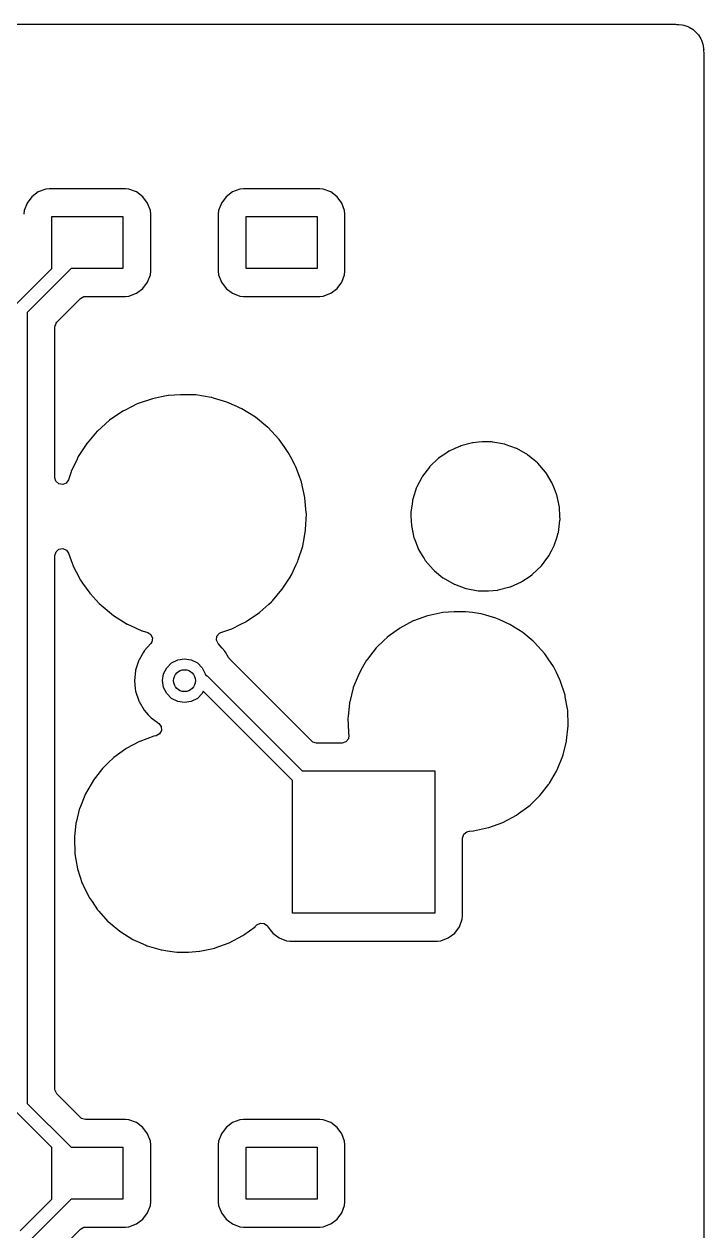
# Model space of a CAD drawing. Extents: x 3.26 to 8.16, y -5.38 to -2.28.
# Drawn here: x 7.185 to 7.674, y -3.388 to -2.521 of the extents above; entities that cross this region are included whole.
import ezdxf

# ---------------------------------------------------------------- set-up
doc = ezdxf.new("R2010")
doc.units = 0
doc.header["$MEASUREMENT"] = 0
doc.layers.add('BLACK', color=7, linetype='CONTINUOUS')

msp = doc.modelspace()

# ---------------------------------------------------------------- linework, layer by layer
at = {"layer": 'BLACK', "linetype": 'CONTINUOUS'}
for p, q in [((7.02615, -2.52059), (7.32628, -2.52059)), ((7.32628, -2.52059), (7.65234, -2.52059)), ((7.65234, -2.52059), (7.6531, -2.52065)), ((7.6531, -2.52065), (7.65404, -2.5208)), ((7.65404, -2.5208), (7.65439, -2.52075)), ((7.65439, -2.52075), (7.65559, -2.52074)), ((7.65439, -2.52075), (7.65439, -2.52075)), ((7.65559, -2.52074), (7.65803, -2.52101)), ((7.65803, -2.52101), (7.65912, -2.52126)), ((7.65912, -2.52126), (7.66215, -2.52232)), ((7.66215, -2.52232), (7.66315, -2.52281)), ((7.66315, -2.52281), (7.66587, -2.52452)), ((7.66587, -2.52452), (7.66674, -2.52521)), ((7.66674, -2.52521), (7.66902, -2.52748)), ((7.66902, -2.52748), (7.66971, -2.52835)), ((7.66971, -2.52835), (7.67142, -2.53107)), ((7.67142, -2.53107), (7.6719, -2.53207)), ((7.6719, -2.53207), (7.67296, -2.53511)), ((7.67296, -2.53511), (7.67321, -2.53619)), ((7.67321, -2.53619), (7.67346, -2.53838)), ((7.67348, -2.53935), (7.67343, -2.53969)), ((7.67343, -2.53969), (7.67347, -2.54005)), ((7.67346, -2.53838), (7.67349, -2.53899)), ((7.67347, -2.54005), (7.67359, -2.54094)), ((7.67349, -2.53899), (7.67348, -2.53935)), ((7.67359, -2.54094), (7.67363, -2.54158)), ((7.67363, -2.54158), (7.67363, -4.17224)), ((7.19018, -2.64474), (7.18674, -2.64932)), ((7.19477, -2.6413), (7.19018, -2.64474)), ((7.20014, -2.63928), (7.19477, -2.6413)), ((7.20258, -2.63902), (7.20014, -2.63928)), ((7.25756, -2.63902), (7.20258, -2.63902)), ((7.26, -2.63928), (7.25756, -2.63902)), ((7.26537, -2.6413), (7.26, -2.63928)), ((7.26996, -2.64474), (7.26537, -2.6413)), ((7.2734, -2.64932), (7.26996, -2.64474)), ((7.32994, -2.64474), (7.3265, -2.64932)), ((7.33453, -2.6413), (7.32994, -2.64474)), ((7.3399, -2.63928), (7.33453, -2.6413)), ((7.34235, -2.63902), (7.3399, -2.63928)), ((7.39732, -2.63902), (7.34235, -2.63902)), ((7.39977, -2.63928), (7.39732, -2.63902)), ((7.40514, -2.6413), (7.39977, -2.63928)), ((7.40973, -2.64474), (7.40514, -2.6413)), ((7.41316, -2.64932), (7.40973, -2.64474)), ((7.18473, -2.65469), (7.18446, -2.65714)), ((7.18674, -2.64932), (7.18473, -2.65469)), ((7.27541, -2.65469), (7.2734, -2.64932)), ((7.27568, -2.65714), (7.27541, -2.65469)), ((7.32449, -2.65469), (7.32422, -2.65714)), ((7.3265, -2.64932), (7.32449, -2.65469)), ((7.41518, -2.65469), (7.41316, -2.64932)), ((7.41544, -2.65714), (7.41518, -2.65469)), ((7.20448, -2.69637), (7.20448, -2.65904)), ((7.20448, -2.65904), (7.25566, -2.65904)), ((7.25566, -2.65904), (7.25566, -2.69644)), ((7.27568, -2.69833), (7.27568, -2.65714)), ((7.32422, -2.65714), (7.32422, -2.69833)), ((7.34424, -2.69644), (7.34424, -2.65904)), ((7.34424, -2.65904), (7.39542, -2.65904)), ((7.39542, -2.65904), (7.39542, -2.69644)), ((7.41544, -2.69833), (7.41544, -2.65714)), ((7.17836, -2.72249), (7.20448, -2.69637)), ((7.21833, -2.69644), (7.18676, -2.728)), ((7.25566, -2.69644), (7.21833, -2.69644)), ((7.27541, -2.70078), (7.27568, -2.69833)), ((7.32422, -2.69833), (7.32449, -2.70078)), ((7.39542, -2.69644), (7.34424, -2.69644)), ((7.41518, -2.70078), (7.41544, -2.69833)), ((7.26996, -2.71074), (7.2734, -2.70615)), ((7.2734, -2.70615), (7.27541, -2.70078)), ((7.32449, -2.70078), (7.3265, -2.70615)), ((7.3265, -2.70615), (7.32994, -2.71074)), ((7.40973, -2.71074), (7.41316, -2.70615)), ((7.41316, -2.70615), (7.41518, -2.70078)), ((7.25756, -2.71646), (7.26, -2.71619)), ((7.26, -2.71619), (7.26537, -2.71418)), ((7.26537, -2.71418), (7.26996, -2.71074)), ((7.32994, -2.71074), (7.33453, -2.71418)), ((7.33453, -2.71418), (7.3399, -2.71619)), ((7.3399, -2.71619), (7.34235, -2.71646)), ((7.39732, -2.71646), (7.39977, -2.71619)), ((7.39977, -2.71619), (7.40514, -2.71418)), ((7.40514, -2.71418), (7.40973, -2.71074)), ((7.20824, -2.73484), (7.22517, -2.71791)), ((7.22517, -2.71791), (7.22762, -2.71657)), ((7.22762, -2.71657), (7.22868, -2.71646)), ((7.22868, -2.71646), (7.25756, -2.71646)), ((7.34235, -2.71646), (7.39732, -2.71646)), ((7.18676, -2.728), (7.18676, -3.29676)), ((7.20678, -2.73835), (7.20757, -2.73567)), ((7.20678, -2.84679), (7.20678, -2.73835)), ((7.20757, -2.73567), (7.20824, -2.73484)), ((7.26596, -2.79373), (7.26192, -2.79575)), ((7.27695, -2.78994), (7.26596, -2.79373)), ((7.28345, -2.78863), (7.27695, -2.78994)), ((7.28819, -2.78768), (7.28345, -2.78863)), ((7.28835, -2.78764), (7.28819, -2.78768)), ((7.28819, -2.78768), (7.28819, -2.78768)), ((7.297, -2.78707), (7.28835, -2.78764)), ((7.30426, -2.78707), (7.297, -2.78707)), ((7.30432, -2.78707), (7.30426, -2.78707)), ((7.30693, -2.78719), (7.30432, -2.78707)), ((7.30432, -2.78707), (7.30432, -2.78707)), ((7.3079, -2.78723), (7.30693, -2.78719)), ((7.30804, -2.78726), (7.3079, -2.78723)), ((7.31922, -2.78903), (7.30804, -2.78726)), ((7.30804, -2.78726), (7.30804, -2.78726)), ((7.31938, -2.78905), (7.31922, -2.78903)), ((7.31922, -2.78903), (7.31922, -2.78903)), ((7.31954, -2.7891), (7.31938, -2.78905)), ((7.32075, -2.78946), (7.31954, -2.7891)), ((7.31954, -2.7891), (7.31954, -2.7891)), ((7.33053, -2.79237), (7.32075, -2.78946)), ((7.3377, -2.7956), (7.33053, -2.79237)), ((7.25556, -2.79893), (7.24595, -2.80547)), ((7.25718, -2.79813), (7.25556, -2.79893)), ((7.26192, -2.79575), (7.25718, -2.79813)), ((7.33953, -2.79642), (7.3377, -2.7956)), ((7.34113, -2.79714), (7.33953, -2.79642)), ((7.35101, -2.80327), (7.34113, -2.79714)), ((7.24595, -2.80547), (7.23728, -2.81322)), ((7.36, -2.81065), (7.35101, -2.80327)), ((7.36011, -2.81077), (7.36, -2.81065)), ((7.36781, -2.81903), (7.36011, -2.81077)), ((7.23717, -2.81334), (7.22983, -2.82191)), ((7.23728, -2.81322), (7.23717, -2.81334)), ((7.23717, -2.81334), (7.23717, -2.81334)), ((7.36793, -2.81915), (7.36781, -2.81903)), ((7.36781, -2.81903), (7.36781, -2.81903)), ((7.36802, -2.81928), (7.36793, -2.81915)), ((7.3716, -2.82432), (7.36802, -2.81928)), ((7.36802, -2.81928), (7.36802, -2.81928)), ((7.22963, -2.82218), (7.22356, -2.83153)), ((7.22971, -2.82204), (7.22963, -2.82218)), ((7.22963, -2.82218), (7.22963, -2.82218)), ((7.22983, -2.82191), (7.22971, -2.82204)), ((7.37466, -2.82863), (7.3716, -2.82432)), ((7.37642, -2.83196), (7.37466, -2.82863)), ((7.48871, -2.82877), (7.48283, -2.83273)), ((7.49019, -2.82777), (7.48871, -2.82877)), ((7.49036, -2.82766), (7.49019, -2.82777)), ((7.49019, -2.82777), (7.49019, -2.82777)), ((7.49458, -2.82576), (7.49036, -2.82766)), ((7.49845, -2.82401), (7.49458, -2.82576)), ((7.49865, -2.82392), (7.49845, -2.82401)), ((7.49845, -2.82401), (7.49845, -2.82401)), ((7.49885, -2.82387), (7.49865, -2.82392)), ((7.50723, -2.8217), (7.49885, -2.82387)), ((7.49885, -2.82387), (7.49885, -2.82387)), ((7.50744, -2.82164), (7.50723, -2.8217)), ((7.50723, -2.8217), (7.50723, -2.8217)), ((7.50765, -2.82163), (7.50744, -2.82164)), ((7.51157, -2.82129), (7.50765, -2.82163)), ((7.50765, -2.82163), (7.50765, -2.82163)), ((7.51421, -2.82107), (7.51157, -2.82129)), ((7.52059, -2.82107), (7.51421, -2.82107)), ((7.52065, -2.82107), (7.52059, -2.82107)), ((7.52084, -2.82108), (7.52065, -2.82107)), ((7.52065, -2.82107), (7.52065, -2.82107)), ((7.52154, -2.82111), (7.52084, -2.82108)), ((7.5217, -2.82114), (7.52154, -2.82111)), ((7.53027, -2.82269), (7.5217, -2.82114)), ((7.5217, -2.82114), (7.5217, -2.82114)), ((7.53048, -2.82273), (7.53027, -2.82269)), ((7.53027, -2.82269), (7.53027, -2.82269)), ((7.53068, -2.8228), (7.53048, -2.82273)), ((7.53882, -2.82576), (7.53068, -2.8228)), ((7.53068, -2.8228), (7.53068, -2.8228)), ((7.53902, -2.82583), (7.53882, -2.82576)), ((7.53882, -2.82576), (7.53882, -2.82576)), ((7.54691, -2.83032), (7.53902, -2.82583)), ((7.22265, -2.83334), (7.2184, -2.8423)), ((7.22331, -2.83194), (7.22265, -2.83334)), ((7.22338, -2.8318), (7.22331, -2.83194)), ((7.22331, -2.83194), (7.22331, -2.83194)), ((7.22356, -2.83153), (7.22338, -2.8318)), ((7.37962, -2.83803), (7.37642, -2.83196)), ((7.48283, -2.83273), (7.47626, -2.839)), ((7.54707, -2.83045), (7.54691, -2.83032)), ((7.54707, -2.83046), (7.54707, -2.83045)), ((7.55036, -2.83315), (7.54707, -2.83046)), ((7.55393, -2.83608), (7.55036, -2.83315)), ((7.55407, -2.83624), (7.55393, -2.83608)), ((7.55975, -2.84278), (7.55407, -2.83624)), ((7.55407, -2.83624), (7.55407, -2.83624)), ((7.21786, -2.84395), (7.21648, -2.84826)), ((7.21835, -2.84246), (7.21786, -2.84395)), ((7.2184, -2.8423), (7.21835, -2.84245)), ((7.21835, -2.84245), (7.21835, -2.84246)), ((7.38008, -2.83891), (7.37962, -2.83803)), ((7.38268, -2.84597), (7.38008, -2.83891)), ((7.38393, -2.84937), (7.38268, -2.84597)), ((7.47084, -2.84628), (7.47069, -2.84657)), ((7.47123, -2.84575), (7.47084, -2.84628)), ((7.47613, -2.83917), (7.47123, -2.84575)), ((7.47626, -2.839), (7.47613, -2.83917)), ((7.55989, -2.84294), (7.55975, -2.84278)), ((7.56, -2.84312), (7.55989, -2.84294)), ((7.5604, -2.84379), (7.56, -2.84312)), ((7.56, -2.84312), (7.56, -2.84312)), ((7.5646, -2.85071), (7.5604, -2.84379)), ((7.2075, -2.84937), (7.20678, -2.84679)), ((7.20957, -2.85125), (7.2075, -2.84937)), ((7.21233, -2.85172), (7.20957, -2.85125)), ((7.2149, -2.85062), (7.21233, -2.85172)), ((7.21647, -2.84831), (7.2149, -2.85062)), ((7.21648, -2.84826), (7.21647, -2.84831)), ((7.3841, -2.84982), (7.38393, -2.84937)), ((7.38413, -2.84998), (7.3841, -2.84982)), ((7.3866, -2.86101), (7.38413, -2.84998)), ((7.38413, -2.84998), (7.38413, -2.84998)), ((7.46672, -2.85438), (7.46545, -2.85848)), ((7.46719, -2.85345), (7.46672, -2.85438)), ((7.47069, -2.84657), (7.46719, -2.85345)), ((7.56623, -2.85483), (7.5646, -2.85071)), ((7.5677, -2.85856), (7.56623, -2.85483)), ((7.38663, -2.86117), (7.3866, -2.86101)), ((7.38665, -2.86133), (7.38663, -2.86117)), ((7.38759, -2.87206), (7.38665, -2.86133)), ((7.46403, -2.86305), (7.46366, -2.86583)), ((7.46409, -2.86285), (7.46403, -2.86305)), ((7.46545, -2.85848), (7.46409, -2.86285)), ((7.46409, -2.86285), (7.46409, -2.86285)), ((7.56793, -2.85915), (7.5677, -2.85856)), ((7.5698, -2.86804), (7.56793, -2.85915)), ((7.38763, -2.87255), (7.38759, -2.87206)), ((7.46292, -2.87141), (7.46283, -2.87206)), ((7.46283, -2.87206), (7.46284, -2.87227)), ((7.46284, -2.87227), (7.46292, -2.87444)), ((7.46284, -2.87227), (7.46284, -2.87227)), ((7.46366, -2.86583), (7.46292, -2.87141)), ((7.56981, -2.86825), (7.5698, -2.86804)), ((7.57004, -2.87433), (7.56981, -2.86825)), ((7.38713, -2.8841), (7.38764, -2.87292)), ((7.38765, -2.87275), (7.38763, -2.87255)), ((7.38764, -2.87292), (7.38765, -2.87275)), ((7.38764, -2.87292), (7.38764, -2.87292)), ((7.46292, -2.87444), (7.46317, -2.88113)), ((7.46317, -2.88113), (7.46504, -2.89002)), ((7.56895, -2.88612), (7.56978, -2.87982)), ((7.56978, -2.87982), (7.57011, -2.87733)), ((7.57014, -2.87712), (7.57004, -2.87433)), ((7.57011, -2.87733), (7.57014, -2.87712)), ((7.57011, -2.87733), (7.57011, -2.87733)), ((7.38601, -2.89054), (7.38709, -2.88453)), ((7.38709, -2.88453), (7.38712, -2.88437)), ((7.38709, -2.88453), (7.38709, -2.88453)), ((7.38712, -2.88437), (7.38713, -2.8841)), ((7.56774, -2.89002), (7.56888, -2.88632)), ((7.56888, -2.88632), (7.56895, -2.88612)), ((7.56888, -2.88632), (7.56888, -2.88632)), ((7.20757, -2.9), (7.20968, -2.89817)), ((7.20968, -2.89817), (7.21245, -2.89777)), ((7.21245, -2.89777), (7.21499, -2.89893)), ((7.38184, -2.90584), (7.38501, -2.89597)), ((7.38501, -2.89597), (7.38506, -2.89581)), ((7.38501, -2.89597), (7.38501, -2.89597)), ((7.38506, -2.89581), (7.38601, -2.89054)), ((7.46504, -2.89002), (7.46512, -2.89022)), ((7.46512, -2.89022), (7.46512, -2.89022)), ((7.46512, -2.89022), (7.46653, -2.89379)), ((7.46653, -2.89379), (7.46838, -2.89847)), ((7.46838, -2.89847), (7.47173, -2.90401)), ((7.56395, -2.89933), (7.56616, -2.89498)), ((7.56616, -2.89498), (7.56625, -2.8948)), ((7.56616, -2.89498), (7.56616, -2.89498)), ((7.56625, -2.8948), (7.56774, -2.89002)), ((7.20678, -2.90268), (7.20757, -2.9)), ((7.20678, -3.15048), (7.20678, -2.90268)), ((7.21499, -2.89893), (7.2164, -2.90097)), ((7.2164, -2.90097), (7.2184, -2.90639)), ((7.2184, -2.90639), (7.21982, -2.91027)), ((7.38038, -2.90925), (7.38151, -2.90688)), ((7.38151, -2.90688), (7.38184, -2.90584)), ((7.47173, -2.90401), (7.47233, -2.90499)), ((7.47233, -2.90499), (7.47309, -2.90624)), ((7.47309, -2.90624), (7.47322, -2.90639)), ((7.47322, -2.90639), (7.47885, -2.91288)), ((7.55862, -2.90762), (7.56201, -2.90306)), ((7.56201, -2.90306), (7.56214, -2.90289)), ((7.56201, -2.90306), (7.56201, -2.90306)), ((7.56214, -2.90289), (7.56395, -2.89933)), ((7.21982, -2.91027), (7.2199, -2.91041)), ((7.2199, -2.91041), (7.2199, -2.91041)), ((7.2199, -2.91041), (7.22205, -2.91449)), ((7.22205, -2.91449), (7.22524, -2.92055)), ((7.37691, -2.91657), (7.38038, -2.90925)), ((7.47885, -2.91288), (7.47904, -2.9131)), ((7.47904, -2.9131), (7.47978, -2.9137)), ((7.47978, -2.9137), (7.4859, -2.91872)), ((7.55014, -2.91645), (7.55672, -2.91018)), ((7.55672, -2.91018), (7.55862, -2.90762)), ((7.22524, -2.92055), (7.22666, -2.92255)), ((7.22666, -2.92255), (7.23188, -2.92989)), ((7.37028, -2.92699), (7.37643, -2.91752)), ((7.37643, -2.91752), (7.37652, -2.91738)), ((7.37643, -2.91752), (7.37643, -2.91752)), ((7.37652, -2.91738), (7.37691, -2.91657)), ((7.4859, -2.91872), (7.4859, -2.91872)), ((7.4859, -2.91872), (7.48606, -2.91885)), ((7.48606, -2.91885), (7.49396, -2.92335)), ((7.49396, -2.92335), (7.49415, -2.92342)), ((7.49415, -2.92342), (7.49415, -2.92342)), ((7.49415, -2.92342), (7.5023, -2.92638)), ((7.53452, -2.92517), (7.54242, -2.92161)), ((7.54242, -2.92161), (7.54261, -2.92152)), ((7.54261, -2.92152), (7.54278, -2.9214)), ((7.54278, -2.9214), (7.54855, -2.91752)), ((7.54278, -2.9214), (7.54278, -2.9214)), ((7.54855, -2.91752), (7.55014, -2.91645)), ((7.23188, -2.92989), (7.23188, -2.92989)), ((7.23188, -2.92989), (7.23198, -2.93003)), ((7.23198, -2.93003), (7.23209, -2.93015)), ((7.23209, -2.93015), (7.23209, -2.93015)), ((7.23209, -2.93015), (7.23861, -2.93714)), ((7.36319, -2.93529), (7.37008, -2.92726)), ((7.37008, -2.92726), (7.37019, -2.92713)), ((7.37008, -2.92726), (7.37008, -2.92726)), ((7.37019, -2.92713), (7.37028, -2.92699)), ((7.37028, -2.92699), (7.37028, -2.92699)), ((7.5023, -2.92638), (7.5023, -2.92638)), ((7.5023, -2.92638), (7.50249, -2.92645)), ((7.50249, -2.92645), (7.5027, -2.92648)), ((7.5027, -2.92648), (7.5027, -2.92648)), ((7.5027, -2.92648), (7.51127, -2.92803)), ((7.51127, -2.92803), (7.51127, -2.92803)), ((7.51127, -2.92803), (7.51143, -2.92806)), ((7.51143, -2.92806), (7.51213, -2.9281)), ((7.51213, -2.9281), (7.51233, -2.92811)), ((7.51233, -2.92811), (7.51233, -2.92811)), ((7.51233, -2.92811), (7.51238, -2.92811)), ((7.51238, -2.92811), (7.51877, -2.92811)), ((7.51877, -2.92811), (7.52199, -2.92783)), ((7.52199, -2.92783), (7.52533, -2.92755)), ((7.52533, -2.92755), (7.52554, -2.92753)), ((7.52533, -2.92755), (7.52533, -2.92755)), ((7.52554, -2.92753), (7.52574, -2.92748)), ((7.52574, -2.92748), (7.53412, -2.9253)), ((7.52574, -2.92748), (7.52574, -2.92748)), ((7.53412, -2.9253), (7.53433, -2.92525)), ((7.53412, -2.9253), (7.53412, -2.9253)), ((7.53433, -2.92525), (7.53452, -2.92517)), ((7.53452, -2.92517), (7.53452, -2.92517)), ((7.23861, -2.93714), (7.23991, -2.93853)), ((7.23991, -2.93853), (7.24889, -2.94591)), ((7.35425, -2.94345), (7.36054, -2.93782)), ((7.36054, -2.93782), (7.36262, -2.93596)), ((7.36262, -2.93596), (7.36319, -2.93529)), ((7.24889, -2.94591), (7.25877, -2.95204)), ((7.34044, -2.9522), (7.34419, -2.95032)), ((7.34419, -2.95032), (7.34434, -2.95024)), ((7.34419, -2.95032), (7.34419, -2.95032)), ((7.34434, -2.95024), (7.35395, -2.94371)), ((7.35395, -2.94371), (7.35425, -2.94345)), ((7.46456, -2.94981), (7.4548, -2.955)), ((7.46472, -2.94975), (7.46456, -2.94981)), ((7.47479, -2.94609), (7.46472, -2.94975)), ((7.46472, -2.94975), (7.46472, -2.94975)), ((7.47495, -2.94603), (7.47479, -2.94609)), ((7.47479, -2.94609), (7.47479, -2.94609)), ((7.48577, -2.94373), (7.47495, -2.94603)), ((7.48594, -2.94372), (7.48577, -2.94373)), ((7.49395, -2.94316), (7.48594, -2.94372)), ((7.48594, -2.94372), (7.48594, -2.94372)), ((7.49404, -2.94315), (7.49395, -2.94316)), ((7.49395, -2.94316), (7.49395, -2.94316)), ((7.50233, -2.94315), (7.49404, -2.94315)), ((7.50709, -2.94382), (7.50233, -2.94315)), ((7.51311, -2.94467), (7.50709, -2.94382)), ((7.51328, -2.94469), (7.51311, -2.94467)), ((7.51311, -2.94467), (7.51311, -2.94467)), ((7.51345, -2.94474), (7.51328, -2.94469)), ((7.51679, -2.9457), (7.51345, -2.94474)), ((7.51345, -2.94474), (7.51345, -2.94474)), ((7.52391, -2.94774), (7.51679, -2.9457)), ((7.52407, -2.94781), (7.52391, -2.94774)), ((7.5264, -2.94885), (7.52407, -2.94781)), ((7.52407, -2.94781), (7.52407, -2.94781)), ((7.53402, -2.95224), (7.5264, -2.94885)), ((7.25877, -2.95204), (7.25892, -2.9521)), ((7.25892, -2.9521), (7.25892, -2.9521)), ((7.25892, -2.9521), (7.26159, -2.9533)), ((7.26159, -2.9533), (7.26938, -2.9568)), ((7.26938, -2.9568), (7.26953, -2.95685)), ((7.26953, -2.95685), (7.26953, -2.95685)), ((7.26953, -2.95685), (7.2735, -2.95803)), ((7.2735, -2.95803), (7.27584, -2.95955)), ((7.32328, -2.96083), (7.32507, -2.95868)), ((7.32507, -2.95868), (7.32622, -2.95811)), ((7.32622, -2.95811), (7.32823, -2.95742)), ((7.32823, -2.95742), (7.33394, -2.95545)), ((7.33394, -2.95545), (7.34044, -2.9522)), ((7.45466, -2.95511), (7.44647, -2.96105)), ((7.4548, -2.955), (7.45466, -2.95511)), ((7.45466, -2.95511), (7.45466, -2.95511)), ((7.54339, -2.9581), (7.53402, -2.95224)), ((7.54794, -2.96191), (7.54339, -2.9581)), ((7.27577, -2.9661), (7.27103, -2.97137)), ((7.27659, -2.96486), (7.27577, -2.9661)), ((7.27584, -2.95955), (7.27699, -2.9621)), ((7.27699, -2.9621), (7.27659, -2.96486)), ((7.32294, -2.9636), (7.32328, -2.96083)), ((7.32415, -2.96612), (7.32294, -2.9636)), ((7.32708, -2.96938), (7.32415, -2.96612)), ((7.44374, -2.96354), (7.43789, -2.96919)), ((7.44572, -2.96162), (7.44374, -2.96354)), ((7.44585, -2.9615), (7.44572, -2.96162)), ((7.44572, -2.96162), (7.44572, -2.96162)), ((7.44647, -2.96105), (7.44585, -2.9615)), ((7.55089, -2.96439), (7.54794, -2.96191)), ((7.55187, -2.96521), (7.55089, -2.96439)), ((7.55927, -2.97342), (7.55187, -2.96521)), ((7.27046, -2.97224), (7.26733, -2.97766)), ((7.27086, -2.97156), (7.27046, -2.97224)), ((7.27103, -2.97137), (7.27086, -2.97156)), ((7.32905, -2.97156), (7.32708, -2.96938)), ((7.32944, -2.97224), (7.32905, -2.97156)), ((7.33164, -2.97605), (7.32944, -2.97224)), ((7.33199, -2.97656), (7.33164, -2.97605)), ((7.33212, -2.97668), (7.33199, -2.97656)), ((7.43304, -2.9754), (7.43179, -2.977)), ((7.43789, -2.96919), (7.43304, -2.9754)), ((7.56165, -2.97695), (7.55927, -2.97342)), ((7.26477, -2.98522), (7.26475, -2.98548)), ((7.2671, -2.97807), (7.26477, -2.98522)), ((7.26733, -2.97766), (7.2671, -2.97807)), ((7.28497, -2.98783), (7.28721, -2.98344)), ((7.28721, -2.98344), (7.2907, -2.97996)), ((7.2907, -2.97996), (7.29509, -2.97772)), ((7.29509, -2.97772), (7.29995, -2.97695)), ((7.29995, -2.97695), (7.30482, -2.97772)), ((7.30482, -2.97772), (7.30921, -2.97996)), ((7.30921, -2.97996), (7.31269, -2.98344)), ((7.31269, -2.98344), (7.31493, -2.98783)), ((7.33228, -2.97693), (7.33212, -2.97668)), ((7.33258, -2.97726), (7.33228, -2.97693)), ((7.3626, -3.00728), (7.33258, -2.97726)), ((7.42812, -2.98303), (7.42556, -2.98748)), ((7.431, -2.97805), (7.42812, -2.98303)), ((7.43109, -2.9779), (7.431, -2.97805)), ((7.431, -2.97805), (7.431, -2.97805)), ((7.43179, -2.977), (7.43109, -2.9779)), ((7.56535, -2.98245), (7.56165, -2.97695)), ((7.56545, -2.98259), (7.56535, -2.98245)), ((7.56535, -2.98245), (7.56535, -2.98245)), ((7.56752, -2.98683), (7.56545, -2.98259)), ((7.26447, -2.98814), (7.26399, -2.9927)), ((7.26399, -2.9927), (7.26401, -2.99296)), ((7.26401, -2.99296), (7.26459, -2.99846)), ((7.26475, -2.98548), (7.26447, -2.98814)), ((7.26475, -2.98548), (7.26475, -2.98548)), ((7.2842, -2.9927), (7.28497, -2.98783)), ((7.28497, -2.99757), (7.2842, -2.9927)), ((7.31493, -2.98783), (7.31504, -2.98856)), ((7.31504, -2.98856), (7.31516, -2.98864)), ((7.31516, -2.98864), (7.31623, -2.98922)), ((7.31623, -2.98922), (7.38467, -3.05766)), ((7.42556, -2.98748), (7.42141, -2.99773)), ((7.57005, -2.99202), (7.56752, -2.98683)), ((7.5703, -2.99253), (7.57005, -2.99202)), ((7.57372, -3.00305), (7.5703, -2.99253)), ((7.26459, -2.99846), (7.26477, -3.00018)), ((7.26477, -3.00018), (7.2671, -3.00733)), ((7.28721, -3.00196), (7.28497, -2.99757)), ((7.2907, -3.00544), (7.28721, -3.00196)), ((7.31269, -3.00196), (7.30921, -3.00544)), ((7.31349, -3.0004), (7.31269, -3.00196)), ((7.37771, -3.06462), (7.31349, -3.0004)), ((7.42137, -2.9979), (7.41889, -3.00786)), ((7.42141, -2.99773), (7.42137, -2.9979)), ((7.42137, -2.9979), (7.42137, -2.9979)), ((7.2671, -3.00733), (7.26723, -3.00755)), ((7.26723, -3.00755), (7.26723, -3.00755)), ((7.26723, -3.00755), (7.26732, -3.00771)), ((7.26732, -3.00771), (7.27086, -3.01384)), ((7.29509, -3.00768), (7.2907, -3.00544)), ((7.29995, -3.00845), (7.29509, -3.00768)), ((7.30482, -3.00768), (7.29995, -3.00845)), ((7.30921, -3.00544), (7.30482, -3.00768)), ((7.39151, -3.03619), (7.3626, -3.00728)), ((7.41872, -3.00863), (7.41768, -3.01852)), ((7.41874, -3.00846), (7.41872, -3.00863)), ((7.41872, -3.00863), (7.41872, -3.00863)), ((7.41889, -3.00786), (7.41874, -3.00846)), ((7.57394, -3.00431), (7.57372, -3.00305)), ((7.57548, -3.01305), (7.57394, -3.00431)), ((7.27086, -3.01384), (7.27103, -3.01403)), ((7.27103, -3.01403), (7.27103, -3.01403)), ((7.27103, -3.01403), (7.2739, -3.01722)), ((7.2739, -3.01722), (7.27589, -3.01943)), ((7.27589, -3.01943), (7.28019, -3.02255)), ((7.41768, -3.01852), (7.41758, -3.01946)), ((7.41758, -3.01946), (7.41759, -3.01963)), ((7.41759, -3.01963), (7.41759, -3.01963)), ((7.41759, -3.01963), (7.41794, -3.02976)), ((7.57564, -3.01394), (7.57548, -3.01305)), ((7.57564, -3.01411), (7.57564, -3.01394)), ((7.57602, -3.02482), (7.57564, -3.01411)), ((7.57564, -3.01411), (7.57564, -3.01411)), ((7.28019, -3.02255), (7.28145, -3.02347)), ((7.28145, -3.02347), (7.28315, -3.02568)), ((7.28339, -3.02847), (7.28209, -3.03094)), ((7.28315, -3.02568), (7.28339, -3.02847)), ((7.5749, -3.03568), (7.576, -3.02516)), ((7.576, -3.02516), (7.57602, -3.02499)), ((7.576, -3.02516), (7.576, -3.02516)), ((7.57602, -3.02499), (7.57602, -3.02482)), ((7.26771, -3.03643), (7.25795, -3.04162)), ((7.26787, -3.03637), (7.26771, -3.03643)), ((7.27794, -3.0327), (7.26787, -3.03637)), ((7.26787, -3.03637), (7.26787, -3.03637)), ((7.2781, -3.03264), (7.27794, -3.0327)), ((7.27794, -3.0327), (7.27794, -3.0327)), ((7.27827, -3.03261), (7.2781, -3.03264)), ((7.27956, -3.03233), (7.27827, -3.03261)), ((7.27827, -3.03261), (7.27827, -3.03261)), ((7.28209, -3.03094), (7.27956, -3.03233)), ((7.39233, -3.03685), (7.39151, -3.03619)), ((7.39501, -3.03764), (7.39233, -3.03685)), ((7.41613, -3.03676), (7.41331, -3.03764)), ((7.41789, -3.0346), (7.41613, -3.03676)), ((7.4182, -3.03182), (7.41789, -3.0346)), ((7.41794, -3.02976), (7.41797, -3.03051)), ((7.41797, -3.03051), (7.418, -3.03068)), ((7.418, -3.03068), (7.418, -3.03068)), ((7.418, -3.03068), (7.4182, -3.03182)), ((7.57234, -3.04612), (7.57482, -3.03616)), ((7.57482, -3.03616), (7.57487, -3.03599)), ((7.57482, -3.03616), (7.57482, -3.03616)), ((7.57487, -3.03599), (7.5749, -3.03568)), ((7.25781, -3.04172), (7.24921, -3.04796)), ((7.25795, -3.04162), (7.25781, -3.04172)), ((7.25781, -3.04172), (7.25781, -3.04172)), ((7.41331, -3.03764), (7.39501, -3.03764)), ((7.24538, -3.05161), (7.24104, -3.0558)), ((7.24887, -3.04824), (7.24538, -3.05161)), ((7.249, -3.04812), (7.24887, -3.04824)), ((7.24887, -3.04824), (7.24887, -3.04824)), ((7.24921, -3.04796), (7.249, -3.04812)), ((7.56805, -3.05697), (7.57219, -3.04672)), ((7.57219, -3.04672), (7.57234, -3.04612)), ((7.24104, -3.0558), (7.23424, -3.06451)), ((7.38467, -3.05766), (7.48007, -3.05766)), ((7.48007, -3.05766), (7.48007, -3.16002)), ((7.5626, -3.0664), (7.56757, -3.0578)), ((7.56757, -3.0578), (7.56805, -3.05697)), ((7.23042, -3.07113), (7.22871, -3.07409)), ((7.23415, -3.06466), (7.23042, -3.07113)), ((7.23424, -3.06451), (7.23415, -3.06466)), ((7.23415, -3.06466), (7.23415, -3.06466)), ((7.37771, -3.16002), (7.37771, -3.06462)), ((7.55571, -3.07527), (7.56212, -3.06706)), ((7.56212, -3.06706), (7.56241, -3.06669)), ((7.56241, -3.06669), (7.56252, -3.06655)), ((7.56241, -3.06669), (7.56241, -3.06669)), ((7.56252, -3.06655), (7.5626, -3.0664)), ((7.5626, -3.0664), (7.5626, -3.0664)), ((7.22871, -3.07409), (7.22456, -3.08435)), ((7.54859, -3.08215), (7.55199, -3.07885)), ((7.55199, -3.07885), (7.55571, -3.07527)), ((7.22452, -3.08451), (7.22196, -3.09479)), ((7.22456, -3.08435), (7.22452, -3.08451)), ((7.22452, -3.08451), (7.22452, -3.08451)), ((7.53881, -3.08945), (7.54033, -3.08834)), ((7.54033, -3.08834), (7.54761, -3.08305)), ((7.54761, -3.08305), (7.54775, -3.08295)), ((7.54761, -3.08305), (7.54761, -3.08305)), ((7.54775, -3.08295), (7.54859, -3.08215)), ((7.22187, -3.09525), (7.22083, -3.10515)), ((7.22189, -3.09508), (7.22187, -3.09525)), ((7.22187, -3.09525), (7.22187, -3.09525)), ((7.22196, -3.09479), (7.22189, -3.09508)), ((7.51881, -3.09836), (7.52888, -3.0947)), ((7.52888, -3.0947), (7.52904, -3.09464)), ((7.52888, -3.0947), (7.52888, -3.0947)), ((7.52904, -3.09464), (7.53881, -3.08945)), ((7.22083, -3.10515), (7.22073, -3.10607)), ((7.22073, -3.10607), (7.22074, -3.10625)), ((7.22074, -3.10625), (7.22074, -3.10625)), ((7.22074, -3.10625), (7.22109, -3.11646)), ((7.50009, -3.10589), (7.50088, -3.10321)), ((7.50009, -3.16192), (7.50009, -3.10589)), ((7.50088, -3.10321), (7.50299, -3.10138)), ((7.50299, -3.10138), (7.5047, -3.10094)), ((7.5047, -3.10094), (7.50511, -3.10091)), ((7.50511, -3.10091), (7.50766, -3.10073)), ((7.50766, -3.10073), (7.50783, -3.10072)), ((7.50766, -3.10073), (7.50766, -3.10073)), ((7.50783, -3.10072), (7.51865, -3.09842)), ((7.51865, -3.09842), (7.51881, -3.09836)), ((7.51881, -3.09836), (7.51881, -3.09836)), ((7.22109, -3.11646), (7.22112, -3.11713)), ((7.22112, -3.11713), (7.22115, -3.1173)), ((7.22115, -3.1173), (7.22115, -3.1173)), ((7.22115, -3.1173), (7.22187, -3.12142)), ((7.22187, -3.12142), (7.22304, -3.12802)), ((7.22304, -3.12802), (7.22646, -3.13853)), ((7.22646, -3.13853), (7.22653, -3.13869)), ((7.22653, -3.13869), (7.22653, -3.13869)), ((7.22653, -3.13869), (7.22738, -3.14043)), ((7.22738, -3.14043), (7.2313, -3.14847)), ((7.2313, -3.14847), (7.2314, -3.14862)), ((7.2314, -3.14862), (7.2314, -3.14862)), ((7.2314, -3.14862), (7.23343, -3.15162)), ((7.20678, -3.28642), (7.20678, -3.15048)), ((7.23343, -3.15162), (7.23749, -3.15764)), ((7.23749, -3.15764), (7.2376, -3.15777)), ((7.2376, -3.15777), (7.2376, -3.15777)), ((7.2376, -3.15777), (7.23823, -3.15846)), ((7.23823, -3.15846), (7.24489, -3.16586)), ((7.24489, -3.16586), (7.24502, -3.16597)), ((7.24502, -3.16597), (7.24502, -3.16597)), ((7.24502, -3.16597), (7.24653, -3.16724)), ((7.24653, -3.16724), (7.25336, -3.17297)), ((7.35213, -3.16838), (7.35461, -3.16708)), ((7.35461, -3.16708), (7.35739, -3.16733)), ((7.35739, -3.16733), (7.3596, -3.16904)), ((7.48007, -3.16002), (7.37771, -3.16002)), ((7.49781, -3.16973), (7.49982, -3.16436)), ((7.49982, -3.16436), (7.50009, -3.16192)), ((7.25336, -3.17297), (7.26274, -3.17883)), ((7.33219, -3.18126), (7.34196, -3.17606)), ((7.34196, -3.17606), (7.34256, -3.17563)), ((7.34256, -3.17563), (7.35076, -3.16967)), ((7.35076, -3.16966), (7.3509, -3.16956)), ((7.35076, -3.16967), (7.35076, -3.16966)), ((7.3509, -3.16956), (7.35213, -3.16838)), ((7.3596, -3.16904), (7.35986, -3.16946)), ((7.35986, -3.16946), (7.35997, -3.16973)), ((7.35997, -3.16973), (7.36018, -3.17002)), ((7.36018, -3.17002), (7.36018, -3.17002)), ((7.36018, -3.17002), (7.36153, -3.17183)), ((7.36153, -3.17183), (7.36341, -3.17432)), ((7.36341, -3.17432), (7.36799, -3.17776)), ((7.48978, -3.17776), (7.49437, -3.17432)), ((7.49437, -3.17432), (7.49781, -3.16973)), ((7.26274, -3.17883), (7.26611, -3.18033)), ((7.26611, -3.18033), (7.27212, -3.18301)), ((7.27212, -3.18301), (7.27284, -3.18333)), ((7.27284, -3.18333), (7.27301, -3.18338)), ((7.27301, -3.18338), (7.27301, -3.18338)), ((7.27301, -3.18338), (7.28327, -3.18632)), ((7.32196, -3.18498), (7.33203, -3.18131)), ((7.33203, -3.18131), (7.33219, -3.18126)), ((7.33203, -3.18131), (7.33203, -3.18131)), ((7.36799, -3.17776), (7.37336, -3.17978)), ((7.37336, -3.17978), (7.37581, -3.18004)), ((7.37581, -3.18004), (7.48196, -3.18004)), ((7.48196, -3.18004), (7.48441, -3.17978)), ((7.48441, -3.17978), (7.48978, -3.17776)), ((7.28327, -3.18632), (7.28347, -3.18638)), ((7.28347, -3.18638), (7.28364, -3.1864)), ((7.28364, -3.1864), (7.28364, -3.1864)), ((7.28364, -3.1864), (7.2877, -3.18697)), ((7.2877, -3.18697), (7.29442, -3.18792)), ((7.29442, -3.18792), (7.30271, -3.18792)), ((7.30271, -3.18792), (7.3028, -3.18791)), ((7.3028, -3.18791), (7.31081, -3.18735)), ((7.3028, -3.18791), (7.3028, -3.18791)), ((7.31081, -3.18735), (7.31098, -3.18734)), ((7.31081, -3.18735), (7.31081, -3.18735)), ((7.31098, -3.18734), (7.3218, -3.18504)), ((7.3218, -3.18504), (7.32196, -3.18498)), ((7.32196, -3.18498), (7.32196, -3.18498)), ((7.2069, -3.28747), (7.20678, -3.28642)), ((7.20824, -3.28992), (7.2069, -3.28747)), ((7.18676, -3.29676), (7.21833, -3.32833)), ((7.21255, -3.29424), (7.20824, -3.28992)), ((7.22517, -3.30686), (7.21255, -3.29424)), ((7.20448, -3.3284), (7.17836, -3.30228)), ((7.22599, -3.30752), (7.22517, -3.30686)), ((7.22868, -3.30831), (7.22599, -3.30752)), ((7.25756, -3.30831), (7.22868, -3.30831)), ((7.26, -3.30857), (7.25756, -3.30831)), ((7.26537, -3.31059), (7.26, -3.30857)), ((7.26996, -3.31403), (7.26537, -3.31059)), ((7.2734, -3.31862), (7.26996, -3.31403)), ((7.32994, -3.31403), (7.3265, -3.31862)), ((7.33453, -3.31059), (7.32994, -3.31403)), ((7.3399, -3.30857), (7.33453, -3.31059)), ((7.34235, -3.30831), (7.3399, -3.30857)), ((7.39732, -3.30831), (7.34235, -3.30831)), ((7.39977, -3.30857), (7.39732, -3.30831)), ((7.40514, -3.31059), (7.39977, -3.30857)), ((7.40973, -3.31403), (7.40514, -3.31059)), ((7.41316, -3.31862), (7.40973, -3.31403)), ((7.27541, -3.32399), (7.2734, -3.31862)), ((7.3265, -3.31862), (7.32449, -3.32399)), ((7.41518, -3.32399), (7.41316, -3.31862)), ((7.20448, -3.36566), (7.20448, -3.3284)), ((7.21833, -3.32833), (7.25566, -3.32833)), ((7.25566, -3.32833), (7.25566, -3.36573)), ((7.27568, -3.32643), (7.27541, -3.32399)), ((7.27568, -3.36763), (7.27568, -3.32643)), ((7.32449, -3.32399), (7.32422, -3.32643)), ((7.32422, -3.32643), (7.32422, -3.36763)), ((7.34424, -3.36573), (7.34424, -3.32833)), ((7.34424, -3.32833), (7.39542, -3.32833)), ((7.39542, -3.32833), (7.39542, -3.36573)), ((7.41544, -3.32643), (7.41518, -3.32399)), ((7.41544, -3.36763), (7.41544, -3.32643)), ((7.18184, -3.3883), (7.20448, -3.36566)), ((7.21833, -3.36573), (7.18676, -3.3973)), ((7.25566, -3.36573), (7.21833, -3.36573)), ((7.39542, -3.36573), (7.34424, -3.36573)), ((7.26996, -3.38003), (7.2734, -3.37544)), ((7.2734, -3.37544), (7.27541, -3.37007)), ((7.27541, -3.37007), (7.27568, -3.36763)), ((7.32422, -3.36763), (7.32449, -3.37007)), ((7.32449, -3.37007), (7.3265, -3.37544)), ((7.3265, -3.37544), (7.32994, -3.38003)), ((7.40973, -3.38003), (7.41316, -3.37544)), ((7.41316, -3.37544), (7.41518, -3.37007)), ((7.41518, -3.37007), (7.41544, -3.36763)), ((7.26, -3.38548), (7.26537, -3.38347)), ((7.26537, -3.38347), (7.26996, -3.38003)), ((7.32994, -3.38003), (7.33453, -3.38347)), ((7.33453, -3.38347), (7.3399, -3.38548)), ((7.39977, -3.38548), (7.40514, -3.38347)), ((7.40514, -3.38347), (7.40973, -3.38003)), ((7.20824, -3.40413), (7.22517, -3.3872)), ((7.22517, -3.3872), (7.22762, -3.38586)), ((7.22762, -3.38586), (7.22868, -3.38575)), ((7.22868, -3.38575), (7.25756, -3.38575)), ((7.25756, -3.38575), (7.26, -3.38548)), ((7.3399, -3.38548), (7.34235, -3.38575)), ((7.34235, -3.38575), (7.39732, -3.38575)), ((7.39732, -3.38575), (7.39977, -3.38548))]:
    msp.add_line(p, q, dxfattribs=at)
at = {"layer": 'BLACK'}
msp.add_circle((7.29995, -2.9927), 0.00787, dxfattribs=at)

doc.saveas('drawing.dxf')
